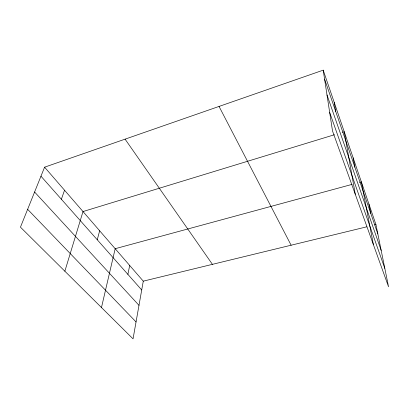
<?xml version="1.0" encoding="UTF-8"?>
<svg xmlns="http://www.w3.org/2000/svg" width="409" height="409" viewBox="0 0 409 409"><rect width="100%" height="100%" fill="white"/><g stroke="black" fill="none" stroke-linecap="round" stroke-linejoin="round"><path stroke-width="0.61" d="M44.586 167.184L143.278 281.157L133.048 338.841L20.45 227.169L44.586 167.184L323.212 70.159L375.943 224.592L388.55 286.791L332.517 130.992L323.212 70.159M127.879 274.357L129.689 265.461M101.478 307.532L115.174 248.703L352.149 184.362M97.255 239.776L99.653 230.778M64.857 271.213L83.001 211.55L334.47 134.73M61.381 199.26L64.54 190.226M342.41 132.306L344.24 131.744L355.278 194.285M359.511 182.363L361.351 181.862L373.391 244.643M143.278 281.157L366.791 226.816M374.726 224.889L375.943 224.592M27.633 209.311L136.049 321.924M34.596 192.015L138.988 305.334M40.961 176.197L141.713 289.981M125.082 139.152L212.419 264.347M219.04 106.432L291.121 245.216M329.7 112.572L384.813 268.36M327.006 94.98L381.183 250.436M324.577 79.111L377.85 233.989M368.928 204.045L370.789 213.467M353.151 157.843L354.884 167.225M334.214 102.388L335.738 111.55"/></g></svg>
